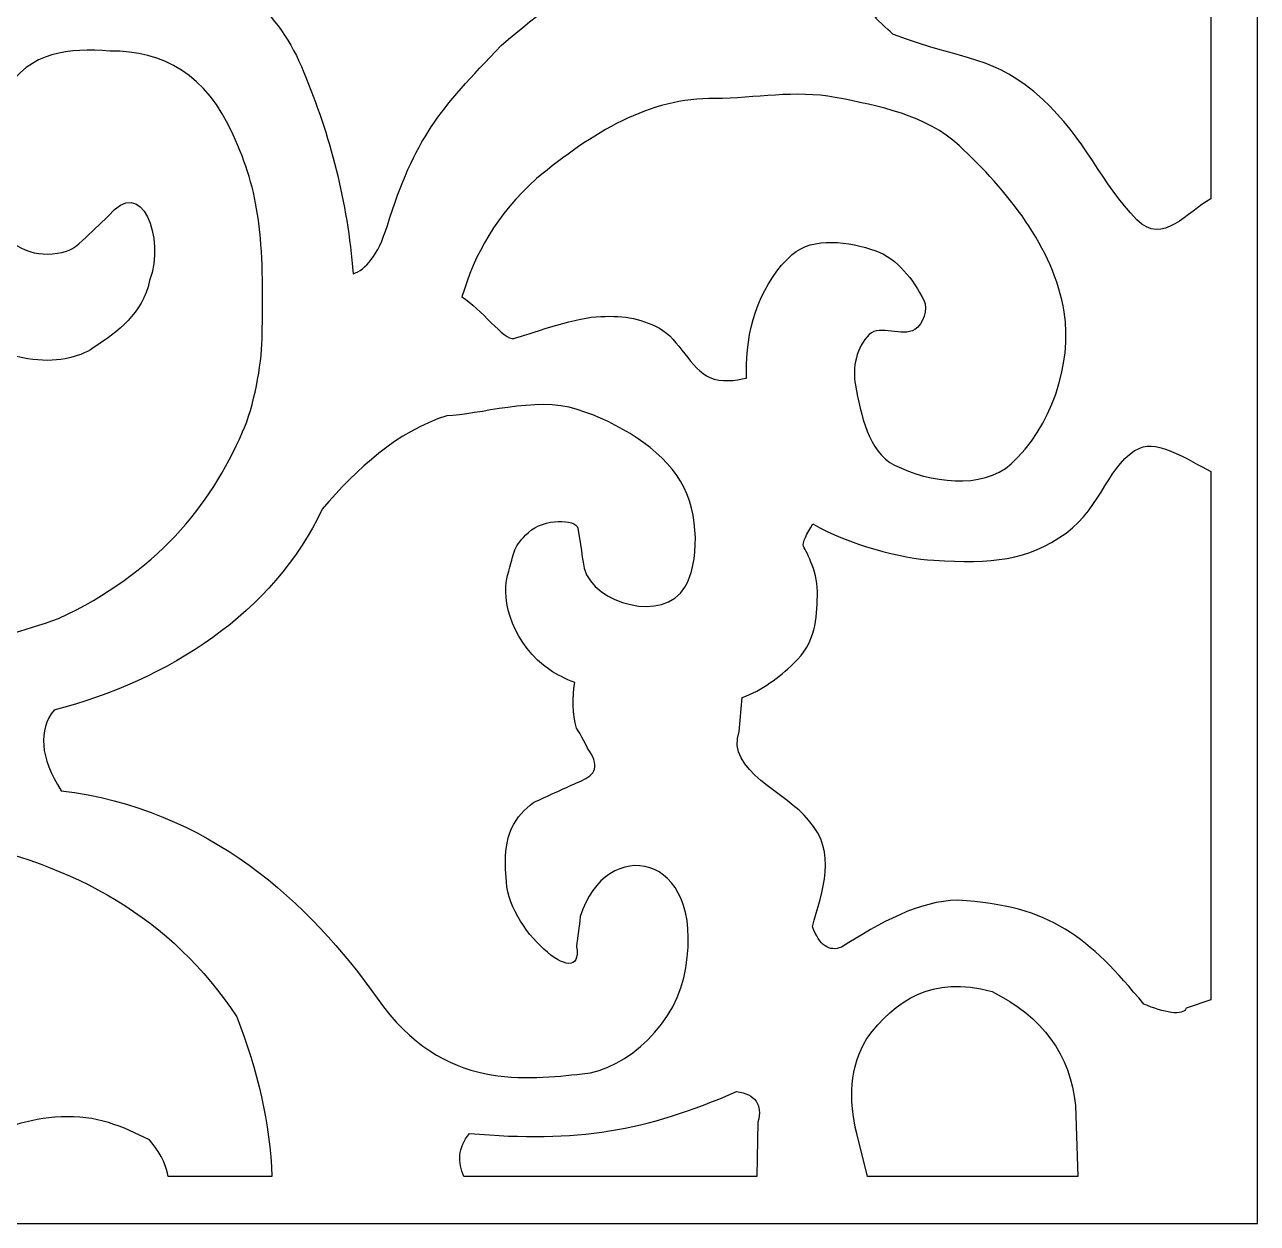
# Model space of a CAD drawing. Header units: centimetres. Extents: x 1.5 to 7.8, y -2.9 to 9.
# Drawn here: x 4.828 to 7.806, y -2.926 to -0.031 of the extents above; entities that cross this region are included whole.
import ezdxf

# ---------------------------------------------------------------- set-up
doc = ezdxf.new("R2010")
doc.units = ezdxf.units.CM
doc.header["$MEASUREMENT"] = 0
doc.layers.add('layer 1', color=7, linetype='Continuous')

msp = doc.modelspace()

# ---------------------------------------------------------------- linework, layer by layer
at = {"layer": 'layer 1', "color": 250, "lineweight": 30}
for points, knots in [([(1.50051, 9.00077), (1.50051, 9.00077), (1.61328, 9.00077), (1.61328, 9.00077), (1.61328, 9.00077), (1.61328, 9.00077), (7.69362, 9.00077), (7.69362, 9.00077), (7.69362, 9.00077), (7.69362, 9.00077), (7.80639, 9.00077), (7.80639, 9.00077), (7.80639, 9.00077), (7.80639, 9.00077), (7.80639, 8.88803), (7.80639, 8.88803), (7.80639, 8.88803), (7.80639, 8.88803), (7.80639, -2.81346), (7.80639, -2.81346), (7.80639, -2.81346), (7.80639, -2.81346), (7.80639, -2.9262), (7.80639, -2.9262), (7.80639, -2.9262), (7.80639, -2.9262), (7.69362, -2.9262), (7.69362, -2.9262), (7.69362, -2.9262), (7.69362, -2.9262), (1.61328, -2.9262), (1.61328, -2.9262), (1.61328, -2.9262), (1.61328, -2.9262), (1.50051, -2.9262), (1.50051, -2.9262), (1.50051, -2.9262), (1.50051, -2.9262), (1.50051, -2.81346), (1.50051, -2.81346), (1.50051, -2.81346), (1.50051, -2.81346), (1.50051, 2.50007), (1.50051, 2.50007), (1.50051, 2.50007), (1.50051, 2.50007), (1.50051, 3.57452), (1.50051, 3.57452), (1.50051, 3.57452), (1.50051, 3.57452), (1.50051, 8.88803), (1.50051, 8.88803), (1.50051, 8.88803), (1.50051, 8.88803), (1.50051, 9.00077), (1.50051, 9.00077)], [0, 0, 0, 0, 0.0666667, 0.0666667, 0.0666667, 0.0666667, 0.1333333, 0.1333333, 0.1333333, 0.1333333, 0.2, 0.2, 0.2, 0.2, 0.2666667, 0.2666667, 0.2666667, 0.2666667, 0.3333333, 0.3333333, 0.3333333, 0.3333333, 0.4, 0.4, 0.4, 0.4, 0.4666667, 0.4666667, 0.4666667, 0.4666667, 0.5333333, 0.5333333, 0.5333333, 0.5333333, 0.6, 0.6, 0.6, 0.6, 0.6666667, 0.6666667, 0.6666667, 0.6666667, 0.7333333, 0.7333333, 0.7333333, 0.7333333, 0.8, 0.8, 0.8, 0.8, 0.8666667, 0.8666667, 0.8666667, 0.8666667, 1, 1, 1, 1]), ([(7.69362, 2.50007), (7.69362, 2.50007), (7.50589, 2.50007), (7.50589, 2.50007), (7.50589, 2.50007), (7.50292, 2.48397), (7.49981, 2.46791), (7.49648, 2.45191), (7.49648, 2.45191), (7.49648, 2.45191), (7.49377, 2.43822), (7.49377, 2.43822), (7.49377, 2.43822), (7.4899, 2.41898), (7.48561, 2.39982), (7.48128, 2.38072), (7.48128, 2.38072), (7.48128, 2.38072), (7.47761, 2.36444), (7.47761, 2.36444), (7.47761, 2.36444), (7.47319, 2.34607), (7.46875, 2.32775), (7.46416, 2.30951), (7.46416, 2.30951), (7.46416, 2.30951), (7.45952, 2.29182), (7.45952, 2.29182), (7.45952, 2.29182), (7.45534, 2.27557), (7.45086, 2.2594), (7.44642, 2.24325), (7.44642, 2.24325), (7.44411, 2.23497), (7.44177, 2.2267), (7.43926, 2.21845), (7.43926, 2.21845), (7.43508, 2.20376), (7.43075, 2.18912), (7.42625, 2.17452), (7.42625, 2.17452), (7.4235, 2.16554), (7.42076, 2.15658), (7.41791, 2.14764), (7.41791, 2.14764), (7.4134, 2.13358), (7.40888, 2.11957), (7.40414, 2.10559), (7.40414, 2.10559), (7.40146, 2.09745), (7.3988, 2.08932), (7.39606, 2.08123), (7.39606, 2.08123), (7.39171, 2.06875), (7.38734, 2.05632), (7.3829, 2.04392), (7.3829, 2.04392), (7.37857, 2.03197), (7.37421, 2.02005), (7.36977, 2.00817), (7.36977, 2.00817), (7.3659, 1.99787), (7.36203, 1.9876), (7.358, 1.97735), (7.358, 1.97735), (7.35277, 1.96354), (7.34734, 1.94981), (7.34178, 1.9361), (7.34178, 1.9361), (7.34178, 1.9361), (7.33528, 1.92015), (7.33528, 1.92015), (7.33528, 1.92015), (7.32738, 1.90089), (7.31921, 1.88175), (7.31093, 1.86271), (7.31093, 1.86271), (7.31093, 1.86271), (7.30827, 1.85661), (7.30827, 1.85661), (7.30827, 1.85661), (7.29918, 1.83597), (7.28995, 1.81546), (7.28048, 1.79507), (7.28048, 1.79507), (7.28048, 1.79507), (7.27598, 1.78552), (7.27598, 1.78552), (7.27598, 1.78552), (7.21696, 1.66023), (7.14952, 1.53981), (7.07413, 1.42493), (7.07413, 1.42493), (7.06948, 1.38866), (7.0592, 1.34692), (7.07672, 1.33409), (7.07672, 1.33409), (7.10658, 1.31237), (7.14275, 1.30472), (7.19291, 1.32797), (7.19291, 1.32797), (7.39118, 1.3677), (7.51784, 1.22368), (7.64213, 1.07374), (7.64213, 1.07374), (7.63093, 0.88689), (7.61971, 0.70004), (7.60851, 0.5132), (7.60851, 0.5132), (7.5755, 0.58602), (7.53463, 0.62842), (7.46492, 0.56221), (7.46492, 0.56221), (7.41458, 0.41781), (7.31659, 0.30219), (7.2051, 0.19464), (7.2051, 0.19464), (7.2051, 0.19464), (6.88271, -0.01326), (6.88271, -0.01326), (6.88271, -0.01326), (6.90539, -0.03523), (6.927, -0.05501), (6.927, -0.05501), (6.927, -0.05501), (7.10171, -0.11983), (7.16999, -0.10381), (7.28758, -0.21122), (7.28758, -0.21122), (7.38934, -0.30406), (7.4308, -0.41617), (7.5153, -0.50222), (7.5153, -0.50222), (7.5776, -0.56566), (7.63826, -0.48212), (7.69362, -0.45152), (7.69362, -0.45152), (7.69362, -0.45152), (7.69362, 2.50007), (7.69362, 2.50007)], [0, 0, 0, 0, 0.0277778, 0.0277778, 0.0277778, 0.0277778, 0.0555556, 0.0555556, 0.0555556, 0.0555556, 0.0833333, 0.0833333, 0.0833333, 0.0833333, 0.1111111, 0.1111111, 0.1111111, 0.1111111, 0.1388889, 0.1388889, 0.1388889, 0.1388889, 0.1666667, 0.1666667, 0.1666667, 0.1666667, 0.1944444, 0.1944444, 0.1944444, 0.1944444, 0.2222222, 0.2222222, 0.2222222, 0.2222222, 0.25, 0.25, 0.25, 0.25, 0.2777778, 0.2777778, 0.2777778, 0.2777778, 0.3055556, 0.3055556, 0.3055556, 0.3055556, 0.3333333, 0.3333333, 0.3333333, 0.3333333, 0.3611111, 0.3611111, 0.3611111, 0.3611111, 0.3888889, 0.3888889, 0.3888889, 0.3888889, 0.4166667, 0.4166667, 0.4166667, 0.4166667, 0.4444444, 0.4444444, 0.4444444, 0.4444444, 0.4722222, 0.4722222, 0.4722222, 0.4722222, 0.5, 0.5, 0.5, 0.5, 0.5277778, 0.5277778, 0.5277778, 0.5277778, 0.5555556, 0.5555556, 0.5555556, 0.5555556, 0.5833333, 0.5833333, 0.5833333, 0.5833333, 0.6111111, 0.6111111, 0.6111111, 0.6111111, 0.6388889, 0.6388889, 0.6388889, 0.6388889, 0.6666667, 0.6666667, 0.6666667, 0.6666667, 0.6944444, 0.6944444, 0.6944444, 0.6944444, 0.7222222, 0.7222222, 0.7222222, 0.7222222, 0.75, 0.75, 0.75, 0.75, 0.7777778, 0.7777778, 0.7777778, 0.7777778, 0.8055556, 0.8055556, 0.8055556, 0.8055556, 0.8333333, 0.8333333, 0.8333333, 0.8333333, 0.8611111, 0.8611111, 0.8611111, 0.8611111, 0.8888889, 0.8888889, 0.8888889, 0.8888889, 0.9166667, 0.9166667, 0.9166667, 0.9166667, 0.9444444, 0.9444444, 0.9444444, 0.9444444, 1, 1, 1, 1]), ([(5.19329, 0.15085), (5.20191, 0.1526), (5.21063, 0.1544), (5.21926, 0.15623), (5.21926, 0.15623), (5.2319, 0.15888), (5.24454, 0.16163), (5.25706, 0.16445), (5.25706, 0.16445), (5.27011, 0.16738), (5.28309, 0.1704), (5.29608, 0.1735), (5.29608, 0.1735), (5.3063, 0.17591), (5.31642, 0.17837), (5.3265, 0.18089), (5.3265, 0.18089), (5.33858, 0.18394), (5.35077, 0.18703), (5.36286, 0.19022), (5.36286, 0.19022), (5.37446, 0.19327), (5.386, 0.19642), (5.39751, 0.19962), (5.39751, 0.19962), (5.41044, 0.20321), (5.42334, 0.20686), (5.43612, 0.2106), (5.43612, 0.2106), (5.44698, 0.21377), (5.4578, 0.21697), (5.46859, 0.22025), (5.46859, 0.22025), (5.47964, 0.22362), (5.49078, 0.22704), (5.50178, 0.23054), (5.50178, 0.23054), (5.51329, 0.23419), (5.52469, 0.23793), (5.53614, 0.24171), (5.53614, 0.24171), (5.54968, 0.2462), (5.5633, 0.2508), (5.57672, 0.2555), (5.57672, 0.2555), (5.58454, 0.2582), (5.59228, 0.26093), (5.59998, 0.26369), (5.59998, 0.26369), (5.61372, 0.26859), (5.62748, 0.27358), (5.64108, 0.27867), (5.64108, 0.27867), (5.65111, 0.28244), (5.66119, 0.28623), (5.67111, 0.29009), (5.67111, 0.29009), (5.68456, 0.29527), (5.6979, 0.30054), (5.71115, 0.30591), (5.71115, 0.30591), (5.71942, 0.30921), (5.7275, 0.31256), (5.73567, 0.31594), (5.73567, 0.31594), (5.74819, 0.32112), (5.76066, 0.32637), (5.77307, 0.33171), (5.77307, 0.33171), (5.78343, 0.33615), (5.79367, 0.34064), (5.80392, 0.3452), (5.80392, 0.3452), (5.818, 0.35144), (5.83197, 0.3578), (5.84593, 0.36426), (5.84593, 0.36426), (5.84593, 0.36426), (5.86273, 0.37212), (5.86273, 0.37212), (5.86273, 0.37212), (5.87705, 0.37886), (5.89136, 0.38569), (5.90556, 0.39266), (5.90556, 0.39266), (5.9141, 0.39688), (5.92266, 0.4011), (5.93124, 0.4054), (5.93124, 0.4054), (5.93124, 0.4054), (5.93202, 0.40581), (5.93202, 0.40581), (5.93202, 0.40581), (5.94714, 0.41345), (5.96223, 0.42124), (5.97735, 0.42913), (5.97735, 0.42913), (5.97735, 0.42913), (5.98723, 0.43436), (5.98723, 0.43436), (5.98723, 0.43436), (6.02701, 0.45544), (6.06612, 0.47738), (6.10488, 0.50021), (6.10488, 0.50021), (6.10488, 0.50021), (6.10866, 0.50246), (6.10866, 0.50246), (6.10866, 0.50246), (6.14784, 0.52568), (6.18649, 0.54976), (6.2244, 0.57472), (6.2244, 0.57472), (6.2244, 0.57472), (6.23058, 0.57874), (6.23058, 0.57874), (6.23058, 0.57874), (6.26853, 0.60383), (6.3059, 0.62975), (6.34255, 0.65651), (6.34255, 0.65651), (6.34255, 0.65651), (6.34618, 0.65911), (6.34618, 0.65911), (6.34618, 0.65911), (6.38365, 0.68649), (6.42041, 0.71472), (6.45645, 0.74378), (6.45645, 0.74378), (6.45645, 0.74378), (6.45775, 0.74487), (6.45775, 0.74487), (6.45775, 0.74487), (6.56807, 0.83389), (6.6719, 0.93066), (6.76829, 1.03442), (6.76829, 1.03442), (6.87091, 1.01257), (6.79601, 0.89169), (6.92245, 0.83405), (6.92245, 0.83405), (6.96527, 0.81453), (7.04682, 0.81618), (7.06001, 0.85474), (7.06001, 0.85474), (7.07311, 0.89329), (7.04599, 0.8804), (7.0218, 0.91982), (7.0218, 0.91982), (6.987, 0.97655), (7.01153, 1.02771), (7.03404, 1.06455), (7.03404, 1.06455), (7.14164, 1.10972), (7.23898, 1.10208), (7.3182, 1.00022), (7.3182, 1.00022), (7.42275, 0.82661), (7.33615, 0.67856), (7.19596, 0.5377), (7.19596, 0.5377), (7.04408, 0.3771), (6.84978, 0.24488), (6.55116, 0.18238), (6.55116, 0.18238), (6.2904, 0.16156), (6.17012, 0.07986), (5.9797, -0.08104), (5.9797, -0.08104), (5.82984, -0.23771), (5.7707, -0.30404), (5.70467, -0.51599), (5.70467, -0.51599), (5.68142, -0.59047), (5.65196, -0.62239), (5.62186, -0.63253), (5.62186, -0.63253), (5.6085, -0.45799), (5.56558, -0.29743), (5.50284, -0.1462), (5.50284, -0.1462), (5.44337, 0.00335), (5.32959, 0.09021), (5.19329, 0.15085)], [0, 0, 0, 0, 0.0212766, 0.0212766, 0.0212766, 0.0212766, 0.0425532, 0.0425532, 0.0425532, 0.0425532, 0.0638298, 0.0638298, 0.0638298, 0.0638298, 0.0851064, 0.0851064, 0.0851064, 0.0851064, 0.106383, 0.106383, 0.106383, 0.106383, 0.1276596, 0.1276596, 0.1276596, 0.1276596, 0.1489362, 0.1489362, 0.1489362, 0.1489362, 0.1702128, 0.1702128, 0.1702128, 0.1702128, 0.1914894, 0.1914894, 0.1914894, 0.1914894, 0.212766, 0.212766, 0.212766, 0.212766, 0.2340426, 0.2340426, 0.2340426, 0.2340426, 0.2553191, 0.2553191, 0.2553191, 0.2553191, 0.2765957, 0.2765957, 0.2765957, 0.2765957, 0.2978723, 0.2978723, 0.2978723, 0.2978723, 0.3191489, 0.3191489, 0.3191489, 0.3191489, 0.3404255, 0.3404255, 0.3404255, 0.3404255, 0.3617021, 0.3617021, 0.3617021, 0.3617021, 0.3829787, 0.3829787, 0.3829787, 0.3829787, 0.4042553, 0.4042553, 0.4042553, 0.4042553, 0.4255319, 0.4255319, 0.4255319, 0.4255319, 0.4468085, 0.4468085, 0.4468085, 0.4468085, 0.4680851, 0.4680851, 0.4680851, 0.4680851, 0.4893617, 0.4893617, 0.4893617, 0.4893617, 0.5106383, 0.5106383, 0.5106383, 0.5106383, 0.5319149, 0.5319149, 0.5319149, 0.5319149, 0.5531915, 0.5531915, 0.5531915, 0.5531915, 0.5744681, 0.5744681, 0.5744681, 0.5744681, 0.5957447, 0.5957447, 0.5957447, 0.5957447, 0.6170213, 0.6170213, 0.6170213, 0.6170213, 0.6382979, 0.6382979, 0.6382979, 0.6382979, 0.6595745, 0.6595745, 0.6595745, 0.6595745, 0.6808511, 0.6808511, 0.6808511, 0.6808511, 0.7021277, 0.7021277, 0.7021277, 0.7021277, 0.7234043, 0.7234043, 0.7234043, 0.7234043, 0.7446809, 0.7446809, 0.7446809, 0.7446809, 0.7659574, 0.7659574, 0.7659574, 0.7659574, 0.787234, 0.787234, 0.787234, 0.787234, 0.8085106, 0.8085106, 0.8085106, 0.8085106, 0.8297872, 0.8297872, 0.8297872, 0.8297872, 0.8510638, 0.8510638, 0.8510638, 0.8510638, 0.8723404, 0.8723404, 0.8723404, 0.8723404, 0.893617, 0.893617, 0.893617, 0.893617, 0.9148936, 0.9148936, 0.9148936, 0.9148936, 0.9361702, 0.9361702, 0.9361702, 0.9361702, 0.9574468, 0.9574468, 0.9574468, 0.9574468, 1, 1, 1, 1]), ([(3.92987, -1.33217), (4.11903, -1.33669), (4.28967, -1.31138), (4.37846, -1.25217), (4.37846, -1.25217), (4.49981, -1.17594), (4.65927, -0.92181), (4.59824, -0.72606), (4.59824, -0.72606), (4.61282, -0.73637), (4.62819, -0.74611), (4.6443, -0.75522), (4.6443, -0.75522), (4.71711, -0.79619), (4.7501, -0.82327), (4.83569, -0.83778), (4.83569, -0.83778), (4.90142, -0.84894), (4.95893, -0.83528), (4.99417, -0.81168), (4.99417, -0.81168), (5.05465, -0.77126), (5.11203, -0.73065), (5.1302, -0.64924), (5.1302, -0.64924), (5.16894, -0.54664), (5.11038, -0.39222), (5.03088, -0.49303), (5.03088, -0.49303), (5.00992, -0.51289), (4.98897, -0.53278), (4.96799, -0.55264), (4.96799, -0.55264), (4.94413, -0.57528), (4.92953, -0.58149), (4.89536, -0.58438), (4.89536, -0.58438), (4.8362, -0.58936), (4.77869, -0.56442), (4.72521, -0.46086), (4.72521, -0.46086), (4.70995, -0.34827), (4.71241, -0.24821), (4.77883, -0.19284), (4.77883, -0.19284), (4.84331, -0.09355), (4.93645, -0.08753), (5.03393, -0.09483), (5.03393, -0.09483), (5.1638, -0.09329), (5.2672, -0.1515), (5.33181, -0.29699), (5.33181, -0.29699), (5.39612, -0.43513), (5.40741, -0.54475), (5.40204, -0.79003), (5.40204, -0.79003), (5.40058, -0.85413), (5.38234, -0.95276), (5.35495, -1.01476), (5.35495, -1.01476), (5.2749, -1.19664), (5.14801, -1.35341), (4.91014, -1.46555), (4.91014, -1.46555), (4.73872, -1.527), (4.60427, -1.54545), (4.41659, -1.53748), (4.41659, -1.53748), (4.1637, -1.50491), (3.98963, -1.43207), (3.92987, -1.33217)], [0, 0, 0, 0, 0.0526316, 0.0526316, 0.0526316, 0.0526316, 0.1052632, 0.1052632, 0.1052632, 0.1052632, 0.1578947, 0.1578947, 0.1578947, 0.1578947, 0.2105263, 0.2105263, 0.2105263, 0.2105263, 0.2631579, 0.2631579, 0.2631579, 0.2631579, 0.3157895, 0.3157895, 0.3157895, 0.3157895, 0.3684211, 0.3684211, 0.3684211, 0.3684211, 0.4210526, 0.4210526, 0.4210526, 0.4210526, 0.4736842, 0.4736842, 0.4736842, 0.4736842, 0.5263158, 0.5263158, 0.5263158, 0.5263158, 0.5789474, 0.5789474, 0.5789474, 0.5789474, 0.6315789, 0.6315789, 0.6315789, 0.6315789, 0.6842105, 0.6842105, 0.6842105, 0.6842105, 0.7368421, 0.7368421, 0.7368421, 0.7368421, 0.7894737, 0.7894737, 0.7894737, 0.7894737, 0.8421053, 0.8421053, 0.8421053, 0.8421053, 0.8947368, 0.8947368, 0.8947368, 0.8947368, 1, 1, 1, 1]), ([(5.88478, -0.68865), (5.91441, -0.58637), (5.96808, -0.48958), (6.06523, -0.40267), (6.06523, -0.40267), (6.19895, -0.29186), (6.33804, -0.20608), (6.49607, -0.20969), (6.49607, -0.20969), (6.59292, -0.20867), (6.69146, -0.18839), (6.78644, -0.20663), (6.78644, -0.20663), (6.89159, -0.22682), (7.00775, -0.24985), (7.08595, -0.32302), (7.08595, -0.32302), (7.2015, -0.43112), (7.31419, -0.56812), (7.33955, -0.72428), (7.33955, -0.72428), (7.36048, -0.85236), (7.30747, -1.00478), (7.21125, -1.09185), (7.21125, -1.09185), (7.14185, -1.15474), (7.01376, -1.13717), (6.93013, -1.09492), (6.93013, -1.09492), (6.86608, -1.06262), (6.849, -0.97228), (6.83538, -0.90195), (6.83538, -0.90195), (6.82736, -0.86038), (6.83812, -0.8084), (6.86894, -0.77942), (6.86894, -0.77942), (6.89596, -0.75418), (6.94778, -0.78682), (6.97898, -0.76717), (6.97898, -0.76717), (6.99973, -0.7541), (7.01139, -0.71868), (7.00042, -0.69672), (7.00042, -0.69672), (6.97566, -0.64702), (6.9367, -0.59546), (6.8843, -0.57726), (6.8843, -0.57726), (6.82066, -0.5552), (6.73302, -0.54186), (6.68258, -0.58645), (6.68258, -0.58645), (6.61055, -0.6501), (6.57301, -0.75685), (6.57255, -0.85294), (6.57255, -0.85294), (6.57249, -0.86369), (6.57249, -0.8742), (6.5726, -0.88454), (6.5726, -0.88454), (6.54493, -0.89069), (6.51131, -0.89532), (6.48389, -0.88357), (6.48389, -0.88357), (6.43706, -0.86346), (6.40968, -0.78973), (6.36168, -0.7641), (6.36168, -0.7641), (6.3138, -0.73848), (6.26882, -0.73237), (6.20894, -0.73654), (6.20894, -0.73654), (6.14903, -0.74071), (6.04333, -0.77993), (6.01028, -0.78861), (6.01028, -0.78861), (5.98668, -0.79481), (5.92986, -0.71543), (5.88478, -0.68865)], [0, 0, 0, 0, 0.047619, 0.047619, 0.047619, 0.047619, 0.0952381, 0.0952381, 0.0952381, 0.0952381, 0.1428571, 0.1428571, 0.1428571, 0.1428571, 0.1904762, 0.1904762, 0.1904762, 0.1904762, 0.2380952, 0.2380952, 0.2380952, 0.2380952, 0.2857143, 0.2857143, 0.2857143, 0.2857143, 0.3333333, 0.3333333, 0.3333333, 0.3333333, 0.3809524, 0.3809524, 0.3809524, 0.3809524, 0.4285714, 0.4285714, 0.4285714, 0.4285714, 0.4761905, 0.4761905, 0.4761905, 0.4761905, 0.5238095, 0.5238095, 0.5238095, 0.5238095, 0.5714286, 0.5714286, 0.5714286, 0.5714286, 0.6190476, 0.6190476, 0.6190476, 0.6190476, 0.6666667, 0.6666667, 0.6666667, 0.6666667, 0.7142857, 0.7142857, 0.7142857, 0.7142857, 0.7619048, 0.7619048, 0.7619048, 0.7619048, 0.8095238, 0.8095238, 0.8095238, 0.8095238, 0.8571429, 0.8571429, 0.8571429, 0.8571429, 0.9047619, 0.9047619, 0.9047619, 0.9047619, 1, 1, 1, 1]), ([(4.89915, -1.68642), (5.17681, -1.61501), (5.42995, -1.45155), (5.5472, -1.20104), (5.5472, -1.20104), (5.63314, -1.10192), (5.72647, -1.01487), (5.84836, -0.97546), (5.84836, -0.97546), (5.92279, -0.97445), (6.0626, -0.92771), (6.16309, -0.96014), (6.16309, -0.96014), (6.26359, -0.99257), (6.36526, -1.05472), (6.41293, -1.1332), (6.41293, -1.1332), (6.46041, -1.21169), (6.45712, -1.33288), (6.42352, -1.38974), (6.42352, -1.38974), (6.37238, -1.47635), (6.20409, -1.43075), (6.17985, -1.3438), (6.17985, -1.3438), (6.17837, -1.33844), (6.16888, -1.26975), (6.16461, -1.24729), (6.16461, -1.24729), (6.16031, -1.22484), (6.08279, -1.22245), (6.04549, -1.25726), (6.04549, -1.25726), (6.00806, -1.29207), (6.01265, -1.30111), (5.99496, -1.36141), (5.99496, -1.36141), (5.97741, -1.4217), (6.01089, -1.53181), (6.09735, -1.58961), (6.09735, -1.58961), (6.11428, -1.60093), (6.13463, -1.61102), (6.15728, -1.61999), (6.15728, -1.61999), (6.15123, -1.65477), (6.15247, -1.69655), (6.1617, -1.73029), (6.1617, -1.73029), (6.17182, -1.74408), (6.18651, -1.77799), (6.1967, -1.79177), (6.1967, -1.79177), (6.22083, -1.83321), (6.19471, -1.8495), (6.16161, -1.86222), (6.16161, -1.86222), (6.12695, -1.87805), (6.0923, -1.89387), (6.05767, -1.90969), (6.05767, -1.90969), (6.01576, -1.94228), (5.98055, -1.98408), (5.99193, -2.09041), (5.99193, -2.09041), (5.98786, -2.21272), (6.18146, -2.3756), (6.16161, -2.25735), (6.16161, -2.25735), (6.16461, -2.23336), (6.16762, -2.20937), (6.17073, -2.18537), (6.17073, -2.18537), (6.23018, -1.98811), (6.47377, -2.02611), (6.4254, -2.30927), (6.4254, -2.30927), (6.40718, -2.43972), (6.28391, -2.55569), (6.17489, -2.56548), (6.17489, -2.56548), (6.04555, -2.57709), (5.84071, -2.61161), (5.67994, -2.38259), (5.67994, -2.38259), (5.51927, -2.15356), (5.27063, -1.92222), (4.91623, -1.88154), (4.91623, -1.88154), (4.86581, -1.8002), (4.86035, -1.73516), (4.89957, -1.68644), (4.89957, -1.68644), (4.89957, -1.68644), (4.89915, -1.68642), (4.89915, -1.68642)], [0, 0, 0, 0, 0.04, 0.04, 0.04, 0.04, 0.08, 0.08, 0.08, 0.08, 0.12, 0.12, 0.12, 0.12, 0.16, 0.16, 0.16, 0.16, 0.2, 0.2, 0.2, 0.2, 0.24, 0.24, 0.24, 0.24, 0.28, 0.28, 0.28, 0.28, 0.32, 0.32, 0.32, 0.32, 0.36, 0.36, 0.36, 0.36, 0.4, 0.4, 0.4, 0.4, 0.44, 0.44, 0.44, 0.44, 0.48, 0.48, 0.48, 0.48, 0.52, 0.52, 0.52, 0.52, 0.56, 0.56, 0.56, 0.56, 0.6, 0.6, 0.6, 0.6, 0.64, 0.64, 0.64, 0.64, 0.68, 0.68, 0.68, 0.68, 0.72, 0.72, 0.72, 0.72, 0.76, 0.76, 0.76, 0.76, 0.8, 0.8, 0.8, 0.8, 0.84, 0.84, 0.84, 0.84, 0.88, 0.88, 0.88, 0.88, 0.92, 0.92, 0.92, 0.92, 1, 1, 1, 1]), ([(7.69362, -2.38643), (7.69362, -2.38643), (7.69362, -1.11045), (7.69362, -1.11045), (7.69362, -1.11045), (7.64017, -1.08246), (7.56661, -1.0336), (7.52211, -1.05359), (7.52211, -1.05359), (7.44973, -1.08601), (7.4304, -1.19616), (7.34414, -1.25879), (7.34414, -1.25879), (7.25079, -1.32664), (7.1654, -1.33278), (7.02466, -1.32479), (7.02466, -1.32479), (6.94738, -1.3204), (6.81919, -1.28675), (6.73248, -1.23694), (6.73248, -1.23694), (6.71851, -1.25992), (6.70578, -1.2826), (6.71009, -1.29096), (6.71009, -1.29096), (6.71871, -1.3078), (6.74589, -1.35619), (6.74376, -1.41042), (6.74376, -1.41042), (6.74151, -1.46466), (6.74151, -1.52171), (6.68567, -1.57429), (6.68567, -1.57429), (6.6504, -1.60749), (6.61118, -1.6382), (6.56161, -1.65649), (6.56161, -1.65649), (6.56161, -1.65649), (6.55422, -1.73816), (6.55422, -1.73816), (6.55422, -1.73816), (6.52115, -1.83223), (6.67205, -1.88734), (6.72237, -1.95258), (6.72237, -1.95258), (6.79287, -2.03004), (6.75536, -2.12317), (6.73146, -2.20988), (6.73146, -2.20988), (6.74878, -2.25481), (6.77218, -2.27115), (6.80182, -2.25888), (6.80182, -2.25888), (6.89546, -2.19958), (6.98919, -2.14745), (7.08295, -2.14555), (7.08295, -2.14555), (7.30879, -2.15882), (7.39915, -2.23555), (7.53201, -2.39672), (7.53201, -2.39672), (7.57945, -2.41664), (7.62799, -2.42713), (7.63462, -2.4062), (7.63462, -2.4062), (7.63462, -2.4062), (7.69362, -2.38643), (7.69362, -2.38643)], [0, 0, 0, 0, 0.0555556, 0.0555556, 0.0555556, 0.0555556, 0.1111111, 0.1111111, 0.1111111, 0.1111111, 0.1666667, 0.1666667, 0.1666667, 0.1666667, 0.2222222, 0.2222222, 0.2222222, 0.2222222, 0.2777778, 0.2777778, 0.2777778, 0.2777778, 0.3333333, 0.3333333, 0.3333333, 0.3333333, 0.3888889, 0.3888889, 0.3888889, 0.3888889, 0.4444444, 0.4444444, 0.4444444, 0.4444444, 0.5, 0.5, 0.5, 0.5, 0.5555556, 0.5555556, 0.5555556, 0.5555556, 0.6111111, 0.6111111, 0.6111111, 0.6111111, 0.6666667, 0.6666667, 0.6666667, 0.6666667, 0.7222222, 0.7222222, 0.7222222, 0.7222222, 0.7777778, 0.7777778, 0.7777778, 0.7777778, 0.8333333, 0.8333333, 0.8333333, 0.8333333, 0.8888889, 0.8888889, 0.8888889, 0.8888889, 1, 1, 1, 1]), ([(5.17531, -2.81346), (5.17531, -2.81346), (5.42576, -2.81346), (5.42576, -2.81346), (5.42576, -2.81346), (5.42075, -2.68475), (5.39116, -2.55607), (5.34101, -2.42735), (5.34101, -2.42735), (5.18313, -2.1878), (4.94777, -2.05738), (4.65959, -2.00158), (4.65959, -2.00158), (4.41589, -1.97008), (4.15666, -2.01193), (3.95059, -2.14555), (3.95059, -2.14555), (3.92692, -2.18002), (3.92739, -2.20811), (3.98115, -2.22213), (3.98115, -2.22213), (4.08887, -2.22674), (4.1976, -2.23056), (4.29899, -2.24051), (4.29899, -2.24051), (4.48281, -2.27011), (4.52538, -2.34083), (4.56177, -2.4396), (4.56177, -2.4396), (4.58497, -2.50801), (4.59441, -2.57642), (4.61067, -2.64483), (4.61067, -2.64483), (4.60892, -2.72334), (4.64101, -2.74607), (4.6963, -2.7306), (4.6963, -2.7306), (4.76654, -2.69941), (4.83782, -2.67185), (4.91623, -2.66934), (4.91623, -2.66934), (5.00109, -2.66335), (5.06588, -2.69334), (5.1302, -2.72446), (5.1302, -2.72446), (5.16328, -2.76621), (5.17101, -2.79101), (5.17531, -2.81346)], [0, 0, 0, 0, 0.0769231, 0.0769231, 0.0769231, 0.0769231, 0.1538462, 0.1538462, 0.1538462, 0.1538462, 0.2307692, 0.2307692, 0.2307692, 0.2307692, 0.3076923, 0.3076923, 0.3076923, 0.3076923, 0.3846154, 0.3846154, 0.3846154, 0.3846154, 0.4615385, 0.4615385, 0.4615385, 0.4615385, 0.5384615, 0.5384615, 0.5384615, 0.5384615, 0.6153846, 0.6153846, 0.6153846, 0.6153846, 0.6923077, 0.6923077, 0.6923077, 0.6923077, 0.7692308, 0.7692308, 0.7692308, 0.7692308, 0.8461538, 0.8461538, 0.8461538, 0.8461538, 1, 1, 1, 1]), ([(6.86441, -2.81346), (6.86441, -2.81346), (7.37265, -2.81346), (7.37265, -2.81346), (7.37265, -2.81346), (7.37265, -2.81346), (7.36706, -2.64177), (7.36706, -2.64177), (7.36706, -2.64177), (7.35485, -2.51925), (7.28758, -2.42737), (7.1654, -2.36608), (7.1654, -2.36608), (7.01851, -2.32618), (6.93222, -2.38849), (6.86286, -2.47942), (6.86286, -2.47942), (6.8213, -2.54933), (6.81882, -2.62706), (6.83844, -2.70916), (6.83844, -2.70916), (6.83844, -2.70916), (6.86441, -2.81346), (6.86441, -2.81346)], [0, 0, 0, 0, 0.1428571, 0.1428571, 0.1428571, 0.1428571, 0.2857143, 0.2857143, 0.2857143, 0.2857143, 0.4285714, 0.4285714, 0.4285714, 0.4285714, 0.5714286, 0.5714286, 0.5714286, 0.5714286, 0.7142857, 0.7142857, 0.7142857, 0.7142857, 1, 1, 1, 1]), ([(5.88899, -2.81346), (5.88899, -2.81346), (6.59754, -2.81346), (6.59754, -2.81346), (6.59754, -2.81346), (6.59754, -2.81346), (6.59999, -2.68159), (6.59999, -2.68159), (6.59999, -2.68159), (6.61124, -2.63871), (6.59396, -2.61421), (6.54811, -2.60808), (6.54811, -2.60808), (6.32827, -2.70329), (6.16501, -2.73193), (5.90325, -2.70916), (5.90325, -2.70916), (5.87372, -2.74393), (5.87557, -2.77868), (5.88899, -2.81346)], [0, 0, 0, 0, 0.1666667, 0.1666667, 0.1666667, 0.1666667, 0.3333333, 0.3333333, 0.3333333, 0.3333333, 0.5, 0.5, 0.5, 0.5, 0.6666667, 0.6666667, 0.6666667, 0.6666667, 1, 1, 1, 1])]:
    msp.add_open_spline(points, degree=3, knots=knots, dxfattribs=at)

doc.saveas('drawing.dxf')
